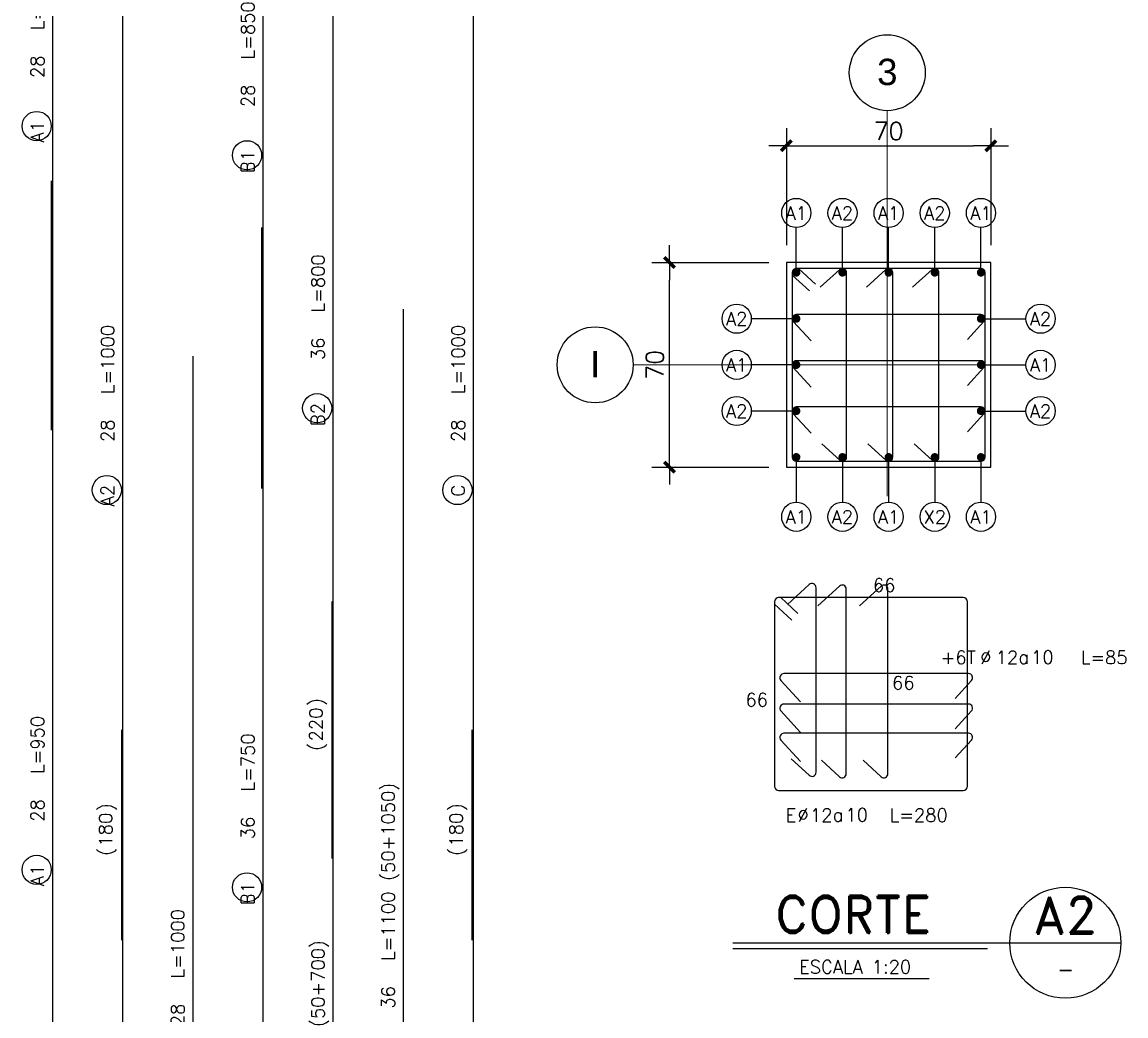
# Model space of a CAD drawing. Extents: x -9609 to 18865, y -11714 to 16567.
# Drawn here: x 3350 to 4294, y 2299 to 3149 of the extents above; entities that cross this region are included whole.
import ezdxf
from ezdxf.enums import TextEntityAlignment as Align

# ---------------------------------------------------------------- set-up
doc = ezdxf.new("R2010")
doc.units = 0
doc.header["$LTSCALE"] = 30
doc.header["$MEASUREMENT"] = 0
doc.layers.get('0').update_dxf_attribs({"linetype": 'CONTINUOUS'})
for name, color, linetype in [('EJEI$0$RL-CORTES', 5, 'CONTINUOUS'), ('EJEI$0$RLA-CORTES', 5, 'CONTINUOUS'), ('EJEI$0$RLA-FE', 7, 'CONTINUOUS')]:
    doc.layers.add(name, color=color, linetype=linetype)
doc.layers.add('EJEI$0$RLA-EJE', color=3, linetype='CONTINUOUS', lineweight=25)
doc.layers.add('EJEI$0$RLA-EJES', color=1, linetype='CONTINUOUS', lineweight=9)
doc.styles.add('EJEI$0$Arial_1', font='arial.ttf', dxfattribs={"height": 22.5})
doc.styles.add('EJEI$0$RomanS', font='romans.shx', dxfattribs={"height": 11.25})
doc.styles.add('EJEI$0$SIETE50', font='ROMAND.SHX', dxfattribs={"height": 31.5})
doc.dimstyles.new('EJEI$0$ING20', dxfattribs={"dimscale": 50, "dimtxt": 0.27, "dimasz": 0.3, "dimexe": 0.2, "dimexo": 1, "dimgap": 0.1, "dimtad": 1, "dimlfac": 0.4, "dimzin": 12, "dimdsep": 46, "dimtxsty": 'EJEI$0$RomanS', "dimblk1": 'EJEI$0$TICK1', "dimblk2": 'EJEI$0$TICK1', "dimsah": 1, "dimcen": 0.09, "dimse1": 1, "dimse2": 1, "dimclrd": 2, "dimclre": 4, "dimclrt": 3, "dimadec": 0, "dimazin": 0, "dimtfac": 1, "dimtix": 1, "dimtmove": 2, "dimatfit": 3, "dimldrblk": 'EJEI$0$TICK1', "dimfxl": 1, "dimtolj": 1, "dimtzin": 12, "dimarcsym": 0})

# ---------------------------------------------------------------- blocks, each defined once
blk = doc.blocks.new('*U71')
at = {"layer": 'EJEI$0$RLA-FE'}
for p, q in [((0, -50), (0, 0)), ((0, 0), (668.21, 0)), ((668.21, 0), (718.21, 0)), ((718.21, 0), (750, 0)), ((750, 0), (750, 0))]:
    blk.add_line(p, q, dxfattribs=at)
at = {"layer": 'EJEI$0$RLA-FE', "color": 2}
blk.add_circle((260.31, 13.77), 12.5, dxfattribs=at)
at = {"layer": 'EJEI$0$RLA-FE', "color": 3, "style": 'EJEI$0$RomanS'}
for tag, p, flags in [('IGUAL', (273.26, 7.66), 14), ('PHI', (290.59, 7.66), 14), ('DIAM', (301.45, 7.45), 12), ('MINUS', (323.47, 7.45), 13), ('MARK', (336.86, 7.45), 13), ('TEXTO_FE1', (342.39, 7.45), 8), ('TEXTO_FE2', (410.89, 7.46), 8), ('TIPO', (382.45, -75.66), 13), ('NVECES', (368.89, -94.6), 13), ('NUMFE', (371.77, -114.36), 13), ('NUM', (382.65, -133.26), 13)]:
    blk.add_attdef(tag, p, '', height=11.25, dxfattribs=dict(at, flags=flags))
at = {"layer": 'EJEI$0$RLA-FE', "color": 3, "style": 'EJEI$0$RomanS', "flags": 8}
blk.add_attdef('LIN_FE', text='', height=11.25, dxfattribs=at).set_placement((264.78, 7.56), align=Align.RIGHT)
blk = doc.blocks.new('*U72')
at = {"layer": 'EJEI$0$RLA-FE'}
for p, q in [((0, 0), (0, 0)), ((0, 0), (918.21, 0)), ((918.21, 0), (968.21, 0)), ((968.21, 0), (1000, 0)), ((1000, 0), (1000, 0))]:
    blk.add_line(p, q, dxfattribs=at)
at = {"layer": 'EJEI$0$RLA-FE', "color": 2}
blk.add_circle((385.31, 13.77), 12.5, dxfattribs=at)
at = {"layer": 'EJEI$0$RLA-FE', "color": 3, "style": 'EJEI$0$RomanS'}
for tag, p, flags in [('IGUAL', (398.26, 7.66), 14), ('PHI', (415.59, 7.66), 14), ('DIAM', (426.45, 7.45), 12), ('MINUS', (448.47, 7.45), 13), ('MARK', (461.86, 7.45), 13), ('TEXTO_FE1', (467.39, 7.45), 8), ('TEXTO_FE2', (535.89, 7.46), 8), ('TIPO', (507.45, -75.66), 13), ('NVECES', (493.89, -94.6), 13), ('NUMFE', (496.77, -114.36), 13), ('NUM', (507.65, -133.26), 13)]:
    blk.add_attdef(tag, p, '', height=11.25, dxfattribs=dict(at, flags=flags))
at = {"layer": 'EJEI$0$RLA-FE', "color": 3, "style": 'EJEI$0$RomanS', "flags": 8}
blk.add_attdef('LIN_FE', text='', height=11.25, dxfattribs=at).set_placement((389.78, 7.56), align=Align.RIGHT)
blk = doc.blocks.new('*U58')
at = {"layer": 'EJEI$0$RLA-FE', "color": 6}
blk.add_line((0, 1), (180, 1), dxfattribs=at)
at = {"layer": 'EJEI$0$RLA-FE', "color": 3, "style": 'EJEI$0$RomanS', "flags": 8}
for tag, p in [('(', (75.66, 9.14)), ('EMP', (94.68, 9.14)), (')', (113.99, 9.14))]:
    blk.add_attdef(tag, text='', height=11.25, dxfattribs=at).set_placement(p, align=Align.CENTER)
blk = doc.blocks.new('EJEI$0$TICK1')
at = {"color": 2}
for points in [[(0, 0), (-1, 0)], [(0, 0), (1, 0)]]:
    blk.add_lwpolyline(points, dxfattribs=at)
at = {"color": 2, "const_width": 0.2}
blk.add_lwpolyline([(-0.3, -0.3), (0.3, 0.3)], dxfattribs=at)
blk = doc.blocks.new('*D68')
at = {"layer": 'EJEI$0$RLA-CORTES', "color": 2, "lineweight": -2, "transparency": 16777216}
blk.add_line((-100, 15), (-100, 160), dxfattribs=at)
at = {"layer": 'EJEI$0$RLA-CORTES', "color": 2, "lineweight": -2, "transparency": 16777216, "xscale": 15, "yscale": 15, "zscale": 15}
for p, rotation in [((-100, 175), 90), ((-100, 0), 270)]:
    blk.add_blockref('EJEI$0$TICK1', p, dxfattribs=dict(at, rotation=rotation))
at = {"layer": 'EJEI$0$RLA-CORTES', "color": 3, "transparency": 16777216, "insert": (-112.57, 87.5), "char_height": 15, "attachment_point": 5, "rotation": 90, "style": 'EJEI$0$RomanS'}
blk.add_mtext('\\A1;70', dxfattribs=at)
blk = doc.blocks.new('*D69')
at = {"layer": 'EJEI$0$RLA-CORTES', "color": 2, "lineweight": -2, "transparency": 16777216}
blk.add_line((15, 275), (160, 275), dxfattribs=at)
at = {"layer": 'EJEI$0$RLA-CORTES', "color": 2, "lineweight": -2, "transparency": 16777216, "xscale": 15, "yscale": 15, "zscale": 15, "rotation": 180}
blk.add_blockref('EJEI$0$TICK1', (0, 275), dxfattribs=at)
at = {"layer": 'EJEI$0$RLA-CORTES', "color": 2, "lineweight": -2, "transparency": 16777216, "xscale": 15, "yscale": 15, "zscale": 15}
blk.add_blockref('EJEI$0$TICK1', (175, 275), dxfattribs=at)
at = {"layer": 'EJEI$0$RLA-CORTES', "color": 3, "transparency": 16777216, "insert": (87.5, 287.57), "char_height": 15, "attachment_point": 5, "style": 'EJEI$0$RomanS'}
blk.add_mtext('\\A1;70', dxfattribs=at)
blk = doc.blocks.new('EJEI$0$TITULO_CORTE')
at = {"layer": 'EJEI$0$RLA-CORTES', "color": 6}
for p, q in [((-45.82, -250), (286.21, -250)), ((-45.82, -255), (172.21, -255))]:
    blk.add_line(p, q, dxfattribs=at)
at = {"layer": 'EJEI$0$RLA-CORTES', "color": 3}
blk.add_line((6.57, -280.48), (122.1, -280.48), dxfattribs=at)
blk.add_circle((238.71, -250), 47.5, dxfattribs=at)
at = {"layer": 'EJEI$0$RLA-CORTES', "color": 6, "style": 'EJEI$0$SIETE50'}
blk.add_text('CORTE', height=31.5, dxfattribs=at).set_placement((-9.55, -241.42))
at = {"layer": 'EJEI$0$RLA-CORTES', "color": 6, "style": 'EJEI$0$SIETE50', "flags": 12}
blk.add_attdef('CORTE', text='', height=31.5, dxfattribs=at).set_placement((238.79, -226.4), align=Align.MIDDLE_CENTER)
at = {"layer": 'EJEI$0$RLA-CORTES', "color": 3, "style": 'EJEI$0$RomanS', "flags": 12}
blk.add_attdef('ESCALA', (10.88, -276.25), '', height=11.25, dxfattribs=at)
blk.add_attdef('PLANO', text='', height=13, dxfattribs=at).set_placement((238.87, -272.79), align=Align.MIDDLE)
blk = doc.blocks.new('*U29')
at = {"color": 2}
for p, q in [((5, 164.28), (19.75, 150.77)), ((10.31, 170), (25.06, 156.5))]:
    blk.add_line(p, q, dxfattribs=at)
at = {"layer": 'EJEI$0$RLA-CORTES', "color": 2}
for p, q in [((5, 166.5), (5, 8.5)), ((166.5, 170), (8.5, 170)), ((170, 8.5), (170, 166.5)), ((8.5, 5), (166.5, 5))]:
    blk.add_line(p, q, dxfattribs=at)
for centre, start, end in [((8.5, 166.5), 90, 180), ((166.5, 166.5), 0, 90), ((8.5, 8.5), 180, 270), ((166.5, 8.5), 270, 0)]:
    blk.add_arc(centre, 3.5, start, end, dxfattribs=at)
blk = doc.blocks.new('*U31')
at = {"layer": 'EJEI$0$RL-CORTES', "color": 1}
blk.add_lwpolyline([(0, 0), (0, 19.25), (0, 38.5)], dxfattribs=at)
at = {"layer": 'EJEI$0$RL-CORTES', "color": 2, "const_width": 3.5}
blk.add_lwpolyline([(-1.75, 0, 1), (1.75, 0, 1)], format="xyb", close=True, dxfattribs=at)
at = {"layer": 'EJEI$0$RL-CORTES', "color": 2}
blk.add_circle((0, 51), 12.5, dxfattribs=at)
at = {"layer": 'EJEI$0$RL-CORTES', "color": 9, "style": 'EJEI$0$RomanS', "flags": 12}
blk.add_attdef('LIN_FE', text='', height=11.25, rotation=180, dxfattribs=at).set_placement((0.02, 56.76), align=Align.CENTER)
blk = doc.blocks.new('EJEI$0$L')
at = {"layer": 'EJEI$0$RL-CORTES', "color": 1}
blk.add_lwpolyline([(0, 0), (0, 19.25), (0, 38.5)], dxfattribs=at)
at = {"layer": 'EJEI$0$RL-CORTES', "color": 2, "const_width": 3.5}
blk.add_lwpolyline([(-1.75, 0, 1), (1.75, 0, 1)], format="xyb", close=True, dxfattribs=at)
at = {"layer": 'EJEI$0$RL-CORTES', "color": 2}
blk.add_circle((0, 51), 12.5, dxfattribs=at)
at = {"layer": 'EJEI$0$RL-CORTES', "color": 9, "style": 'EJEI$0$RomanS', "flags": 12}
blk.add_attdef('LIN_FE', text='', height=11.25, dxfattribs=at).set_placement((-0.02, 45.24), align=Align.CENTER)
blk = doc.blocks.new('*U32')
at = {"layer": 'EJEI$0$RL-CORTES', "color": 1}
blk.add_lwpolyline([(0, 0), (0, 19.25), (0, 38.5)], dxfattribs=at)
at = {"layer": 'EJEI$0$RL-CORTES', "color": 2, "const_width": 3.5}
blk.add_lwpolyline([(-1.75, 0, 1), (1.75, 0, 1)], format="xyb", close=True, dxfattribs=at)
at = {"layer": 'EJEI$0$RL-CORTES', "color": 2}
blk.add_circle((0, 51), 12.5, dxfattribs=at)
at = {"layer": 'EJEI$0$RL-CORTES', "color": 9, "style": 'EJEI$0$RomanS', "flags": 12}
blk.add_attdef('LIN_FE', text='', height=11.25, rotation=90, dxfattribs=at).set_placement((5.76, 50.98), align=Align.CENTER)
blk = doc.blocks.new('*U33')
at = {"layer": 'EJEI$0$RL-CORTES', "color": 1}
blk.add_lwpolyline([(0, 0), (0, 19.25), (0, 38.5)], dxfattribs=at)
at = {"layer": 'EJEI$0$RL-CORTES', "color": 2, "const_width": 3.5}
blk.add_lwpolyline([(-1.75, 0, 1), (1.75, 0, 1)], format="xyb", close=True, dxfattribs=at)
at = {"layer": 'EJEI$0$RL-CORTES', "color": 2}
blk.add_circle((0, 51), 12.5, dxfattribs=at)
at = {"layer": 'EJEI$0$RL-CORTES', "color": 9, "style": 'EJEI$0$RomanS', "flags": 12}
blk.add_attdef('LIN_FE', text='', height=11.25, rotation=270, dxfattribs=at).set_placement((-5.76, 51.02), align=Align.CENTER)
blk = doc.blocks.new('*U75')
at = {"layer": 'EJEI$0$RLA-FE'}
for p, q in [((0, 0), (0, 0)), ((0, 0), (818.21, 0)), ((818.21, 0), (868.21, 0)), ((868.21, 0), (900, 0)), ((900, 0), (900, 0))]:
    blk.add_line(p, q, dxfattribs=at)
at = {"layer": 'EJEI$0$RLA-FE', "color": 2}
blk.add_circle((335.31, 13.77), 12.5, dxfattribs=at)
at = {"layer": 'EJEI$0$RLA-FE', "color": 3, "style": 'EJEI$0$RomanS'}
for tag, p, flags in [('IGUAL', (348.26, 7.66), 14), ('PHI', (365.59, 7.66), 14), ('DIAM', (376.45, 7.45), 12), ('MINUS', (398.47, 7.45), 13), ('MARK', (411.86, 7.45), 13), ('TEXTO_FE1', (417.39, 7.45), 8), ('TEXTO_FE2', (485.89, 7.46), 8), ('TIPO', (457.45, -75.66), 13), ('NVECES', (443.89, -94.6), 13), ('NUMFE', (446.77, -114.36), 13), ('NUM', (457.65, -133.26), 13)]:
    blk.add_attdef(tag, p, '', height=11.25, dxfattribs=dict(at, flags=flags))
at = {"layer": 'EJEI$0$RLA-FE', "color": 3, "style": 'EJEI$0$RomanS', "flags": 8}
blk.add_attdef('LIN_FE', text='', height=11.25, dxfattribs=at).set_placement((339.78, 7.56), align=Align.RIGHT)
blk = doc.blocks.new('*U77')
at = {"layer": 'EJEI$0$RLA-FE'}
for p, q in [((0, -50), (0, 0)), ((0, 0), (718.21, 0)), ((718.21, 0), (768.21, 0)), ((768.21, 0), (800, 0)), ((800, 0), (800, 0))]:
    blk.add_line(p, q, dxfattribs=at)
at = {"layer": 'EJEI$0$RLA-FE', "color": 2}
blk.add_circle((285.31, 13.77), 12.5, dxfattribs=at)
at = {"layer": 'EJEI$0$RLA-FE', "color": 3, "style": 'EJEI$0$RomanS'}
for tag, p, flags in [('IGUAL', (298.26, 7.66), 14), ('PHI', (315.59, 7.66), 14), ('DIAM', (326.45, 7.45), 12), ('MINUS', (348.47, 7.45), 13), ('MARK', (361.86, 7.45), 13), ('TEXTO_FE1', (367.39, 7.45), 8), ('TEXTO_FE2', (435.89, 7.46), 8), ('TIPO', (407.45, -75.66), 13), ('NVECES', (393.89, -94.6), 13), ('NUMFE', (396.77, -114.36), 13), ('NUM', (407.65, -133.26), 13)]:
    blk.add_attdef(tag, p, '', height=11.25, dxfattribs=dict(at, flags=flags))
at = {"layer": 'EJEI$0$RLA-FE', "color": 3, "style": 'EJEI$0$RomanS', "flags": 8}
blk.add_attdef('LIN_FE', text='', height=11.25, dxfattribs=at).set_placement((289.78, 7.56), align=Align.RIGHT)
blk = doc.blocks.new('*U78')
at = {"layer": 'EJEI$0$RLA-FE'}
for p, q in [((0, 0), (0, 0)), ((0, 0), (918.21, 0)), ((918.21, 0), (968.21, 0)), ((968.21, 0), (1000, 0)), ((1000, 0), (1000, 0))]:
    blk.add_line(p, q, dxfattribs=at)
at = {"layer": 'EJEI$0$RLA-FE', "color": 2}
blk.add_circle((385.31, 13.77), 12.5, dxfattribs=at)
at = {"layer": 'EJEI$0$RLA-FE', "color": 3, "style": 'EJEI$0$RomanS'}
for tag, p, flags in [('IGUAL', (398.26, 7.66), 14), ('PHI', (415.59, 7.66), 14), ('DIAM', (426.45, 7.45), 12), ('MINUS', (448.47, 7.45), 13), ('MARK', (461.86, 7.45), 13), ('TEXTO_FE1', (467.39, 7.45), 8), ('TEXTO_FE2', (535.89, 7.46), 8), ('TIPO', (507.45, -75.66), 13), ('NVECES', (493.89, -94.6), 13), ('NUMFE', (496.77, -114.36), 13), ('NUM', (507.65, -133.26), 13)]:
    blk.add_attdef(tag, p, '', height=11.25, dxfattribs=dict(at, flags=flags))
at = {"layer": 'EJEI$0$RLA-FE', "color": 3, "style": 'EJEI$0$RomanS', "flags": 8}
blk.add_attdef('LIN_FE', text='', height=11.25, dxfattribs=at).set_placement((389.78, 7.56), align=Align.RIGHT)
blk = doc.blocks.new('*U64')
at = {"layer": 'EJEI$0$RLA-FE', "color": 6}
blk.add_line((0, 1), (220, 1), dxfattribs=at)
at = {"layer": 'EJEI$0$RLA-FE', "color": 3, "style": 'EJEI$0$RomanS', "flags": 8}
for tag, p in [('(', (95.66, 9.14)), ('EMP', (114.68, 9.14)), (')', (133.99, 9.14))]:
    blk.add_attdef(tag, text='', height=11.25, dxfattribs=at).set_placement(p, align=Align.CENTER)
blk = doc.blocks.new('*U79')
at = {"layer": 'EJEI$0$RLA-FE'}
for p, q in [((0, -50), (0, 0)), ((0, 0), (968.21, 0)), ((968.21, 0), (1018.21, 0)), ((1018.21, 0), (1050, 0)), ((1050, 0), (1050, 0))]:
    blk.add_line(p, q, dxfattribs=at)
at = {"layer": 'EJEI$0$RLA-FE', "color": 2}
blk.add_circle((410.31, 13.77), 12.5, dxfattribs=at)
at = {"layer": 'EJEI$0$RLA-FE', "color": 3, "style": 'EJEI$0$RomanS'}
for tag, p, flags in [('IGUAL', (423.26, 7.66), 14), ('PHI', (440.59, 7.66), 14), ('DIAM', (451.45, 7.45), 12), ('MINUS', (473.47, 7.45), 13), ('MARK', (486.86, 7.45), 13), ('TEXTO_FE1', (492.39, 7.45), 8), ('TEXTO_FE2', (560.89, 7.46), 8), ('TIPO', (532.45, -75.66), 13), ('NVECES', (518.89, -94.6), 13), ('NUMFE', (521.77, -114.36), 13), ('NUM', (532.65, -133.26), 13)]:
    blk.add_attdef(tag, p, '', height=11.25, dxfattribs=dict(at, flags=flags))
at = {"layer": 'EJEI$0$RLA-FE', "color": 3, "style": 'EJEI$0$RomanS', "flags": 8}
blk.add_attdef('LIN_FE', text='', height=11.25, dxfattribs=at).set_placement((414.78, 7.56), align=Align.RIGHT)
blk = doc.blocks.new('*U81')
at = {"layer": 'EJEI$0$RLA-FE'}
for p, q in [((0, 0), (0, 0)), ((0, 0), (868.21, 0)), ((868.21, 0), (918.21, 0)), ((918.21, 0), (950, 0)), ((950, 0), (950, 0))]:
    blk.add_line(p, q, dxfattribs=at)
at = {"layer": 'EJEI$0$RLA-FE', "color": 2}
blk.add_circle((360.31, 13.77), 12.5, dxfattribs=at)
at = {"layer": 'EJEI$0$RLA-FE', "color": 3, "style": 'EJEI$0$RomanS'}
for tag, p, flags in [('IGUAL', (373.26, 7.66), 14), ('PHI', (390.59, 7.66), 14), ('DIAM', (401.45, 7.45), 12), ('MINUS', (423.47, 7.45), 13), ('MARK', (436.86, 7.45), 13), ('TEXTO_FE1', (442.39, 7.45), 8), ('TEXTO_FE2', (510.89, 7.46), 8), ('TIPO', (482.45, -75.66), 13), ('NVECES', (468.89, -94.6), 13), ('NUMFE', (471.77, -114.36), 13), ('NUM', (482.65, -133.26), 13)]:
    blk.add_attdef(tag, p, '', height=11.25, dxfattribs=dict(at, flags=flags))
at = {"layer": 'EJEI$0$RLA-FE', "color": 3, "style": 'EJEI$0$RomanS', "flags": 8}
blk.add_attdef('LIN_FE', text='', height=11.25, dxfattribs=at).set_placement((364.78, 7.56), align=Align.RIGHT)
blk = doc.blocks.new('*U82')
at = {"layer": 'EJEI$0$RLA-FE'}
for p, q in [((0, 0), (0, 0)), ((0, 0), (668.21, 0)), ((668.21, 0), (718.21, 0)), ((718.21, 0), (750, 0)), ((750, 0), (750, -50))]:
    blk.add_line(p, q, dxfattribs=at)
at = {"layer": 'EJEI$0$RLA-FE', "color": 2}
blk.add_circle((260.31, 13.77), 12.5, dxfattribs=at)
at = {"layer": 'EJEI$0$RLA-FE', "color": 3, "style": 'EJEI$0$RomanS'}
for tag, p, flags in [('IGUAL', (273.26, 7.66), 14), ('PHI', (290.59, 7.66), 14), ('DIAM', (301.45, 7.45), 12), ('MINUS', (323.47, 7.45), 13), ('MARK', (336.86, 7.45), 13), ('TEXTO_FE1', (342.39, 7.45), 8), ('TEXTO_FE2', (410.89, 7.46), 8), ('TIPO', (382.45, -75.66), 13), ('NVECES', (368.89, -94.6), 13), ('NUMFE', (371.77, -114.36), 13), ('NUM', (382.65, -133.26), 13)]:
    blk.add_attdef(tag, p, '', height=11.25, dxfattribs=dict(at, flags=flags))
at = {"layer": 'EJEI$0$RLA-FE', "color": 3, "style": 'EJEI$0$RomanS', "flags": 8}
blk.add_attdef('LIN_FE', text='', height=11.25, dxfattribs=at).set_placement((264.78, 7.56), align=Align.RIGHT)
blk = doc.blocks.new('*U59')
at = {"layer": 'EJEI$0$RLA-FE', "color": 6}
blk.add_line((0, 1), (213.5, 1), dxfattribs=at)
at = {"layer": 'EJEI$0$RLA-FE', "color": 3, "style": 'EJEI$0$RomanS', "flags": 8}
for tag, p in [('(', (92.41, 9.14)), ('EMP', (111.43, 9.14)), (')', (130.74, 9.14))]:
    blk.add_attdef(tag, text='', height=11.25, dxfattribs=at).set_placement(p, align=Align.CENTER)
blk = doc.blocks.new('*U83')
at = {"layer": 'EJEI$0$RLA-FE'}
for p, q in [((0, 0), (0, 0)), ((0, 0), (718.21, 0)), ((718.21, 0), (768.21, 0)), ((768.21, 0), (800, 0)), ((800, 0), (800, -50))]:
    blk.add_line(p, q, dxfattribs=at)
at = {"layer": 'EJEI$0$RLA-FE', "color": 2}
blk.add_circle((285.31, 13.77), 12.5, dxfattribs=at)
at = {"layer": 'EJEI$0$RLA-FE', "color": 3, "style": 'EJEI$0$RomanS'}
for tag, p, flags in [('IGUAL', (298.26, 7.66), 14), ('PHI', (315.59, 7.66), 14), ('DIAM', (326.45, 7.45), 12), ('MINUS', (348.47, 7.45), 13), ('MARK', (361.86, 7.45), 13), ('TEXTO_FE1', (367.39, 7.45), 8), ('TEXTO_FE2', (435.89, 7.46), 8), ('TIPO', (407.45, -75.66), 13), ('NVECES', (393.89, -94.6), 13), ('NUMFE', (396.77, -114.36), 13), ('NUM', (407.65, -133.26), 13)]:
    blk.add_attdef(tag, p, '', height=11.25, dxfattribs=dict(at, flags=flags))
at = {"layer": 'EJEI$0$RLA-FE', "color": 3, "style": 'EJEI$0$RomanS', "flags": 8}
blk.add_attdef('LIN_FE', text='', height=11.25, dxfattribs=at).set_placement((289.78, 7.56), align=Align.RIGHT)
blk = doc.blocks.new('*U84')
at = {"layer": 'EJEI$0$RLA-FE', "color": 6}
blk.add_line((0, 1), (223.5, 1), dxfattribs=at)
at = {"layer": 'EJEI$0$RLA-FE', "color": 3, "style": 'EJEI$0$RomanS', "flags": 8}
for tag, p in [('(', (97.41, 9.14)), ('EMP', (116.43, 9.14)), (')', (135.74, 9.14))]:
    blk.add_attdef(tag, text='', height=11.25, dxfattribs=at).set_placement(p, align=Align.CENTER)
blk = doc.blocks.new('*U37')
at = {"layer": 'EJEI$0$RLA-CORTES', "color": 2}
for p, q in [((0, 3.5), (-158, 3.5)), ((-160.58, -2.36), (-145.39, -18.96)), ((-11.45, -17.69), (2.58, -2.36))]:
    blk.add_line(p, q, dxfattribs=at)
for centre, start, end in [((-158, 0), 90, 222.47026), ((0, 0), 317.52974, 90)]:
    blk.add_arc(centre, 3.5, start, end, dxfattribs=at)
blk = doc.blocks.new('*U36')
at = {"layer": 'EJEI$0$RLA-CORTES', "color": 2}
for p, q in [((-2.36, 160.58), (-18.96, 145.39)), ((3.5, 0), (3.5, 158)), ((-17.69, 11.45), (-2.36, -2.58))]:
    blk.add_line(p, q, dxfattribs=at)
for centre, start, end in [((0, 158), 0, 132.47026), ((0, 0), 227.52974, 0)]:
    blk.add_arc(centre, 3.5, start, end, dxfattribs=at)
blk = doc.blocks.new('*U38')
at = {"layer": 'EJEI$0$RLA-CORTES', "color": 0}
for p, q in [((-2.36, 25.19), (-20.8, 8.31)), ((3.5, -135.4), (3.5, 22.6)), ((-17.69, -123.94), (-2.36, -137.98))]:
    blk.add_line(p, q, dxfattribs=at)
for centre, start, end in [((0, 22.6), 0, 132.47026), ((0, -135.4), 227.52974, 0)]:
    blk.add_arc(centre, 3.5, start, end, dxfattribs=at)
at = {"layer": 'EJEI$0$RLA-CORTES', "color": 3, "style": 'EJEI$0$RomanS', "flags": 12}
blk.add_attdef('ALT', text='', height=11.25, dxfattribs=at).set_placement((226.21, -214.96), align=Align.CENTER)
at = {"layer": 'EJEI$0$RLA-FE', "color": 3, "style": 'EJEI$0$RomanS', "flags": 8}
blk.add_attdef('TRABA', text='', height=11.25, dxfattribs=at).set_placement((78.52, -41.52), align=Align.RIGHT)
at = {"layer": 'EJEI$0$RLA-FE', "color": 3, "style": 'EJEI$0$RomanS'}
for tag, p, flags in [('PHI', (82.42, -41.31), 12), ('A', (115.13, -41.31), 12), ('ESP', (125.98, -41.31), 12), ('TEXTO_FE1', (168.55, -41.52), 8), ('PARCIAL1', (7.02, -63.37), 8), ('TIPO', (209.9, -160.28), 13), ('CORTE', (196.02, -179.22), 13), ('NUM', (205.25, -198.02), 13)]:
    blk.add_attdef(tag, p, '', height=11.25, dxfattribs=dict(at, flags=flags))
at = {"layer": 'EJEI$0$RLA-FE', "color": 3, "style": 'EJEI$0$RomanS', "flags": 12}
blk.add_attdef('DIAM', text='', height=11.25, dxfattribs=at).set_placement((105.34, -41.52), align=Align.CENTER)
blk = doc.blocks.new('*U39')
at = {"layer": 'EJEI$0$RLA-CORTES', "color": 0}
for p, q in [((79, -52.9), (-79, -52.9)), ((-81.58, -58.76), (-64.7, -77.2)), ((67.55, -74.09), (81.58, -58.76))]:
    blk.add_line(p, q, dxfattribs=at)
for centre, start, end in [((-79, -56.4), 90, 222.47026), ((79, -56.4), 317.52974, 90)]:
    blk.add_arc(centre, 3.5, start, end, dxfattribs=at)
at = {"layer": 'EJEI$0$RLA-CORTES', "color": 3, "style": 'EJEI$0$RomanS', "flags": 12}
blk.add_attdef('ALT', text='', height=11.25, dxfattribs=at).set_placement((226.21, -214.96), align=Align.CENTER)
at = {"layer": 'EJEI$0$RLA-FE', "color": 3, "style": 'EJEI$0$RomanS', "flags": 13}
for tag, p in [('TIPO', (209.9, -160.28)), ('CORTE', (196.02, -179.22)), ('NUM', (205.25, -198.02))]:
    blk.add_attdef(tag, p, '', height=11.25, dxfattribs=at)
blk = doc.blocks.new('*U60')
at = {"layer": 'EJEI$0$RLA-CORTES', "color": 0}
for p, q in [((-2.36, 25.19), (-20.8, 8.31)), ((3.5, -135.4), (3.5, 22.6)), ((-17.69, -123.94), (-2.36, -137.98))]:
    blk.add_line(p, q, dxfattribs=at)
for centre, start, end in [((0, 22.6), 0, 132.47026), ((0, -135.4), 227.52974, 0)]:
    blk.add_arc(centre, 3.5, start, end, dxfattribs=at)
at = {"layer": 'EJEI$0$RLA-CORTES', "color": 3, "style": 'EJEI$0$RomanS', "flags": 12}
blk.add_attdef('ALT', text='', height=11.25, dxfattribs=at).set_placement((226.21, -214.96), align=Align.CENTER)
at = {"layer": 'EJEI$0$RLA-FE', "color": 3, "style": 'EJEI$0$RomanS', "flags": 13}
for tag, p in [('TIPO', (209.9, -160.28)), ('CORTE', (196.02, -179.22)), ('NUM', (205.25, -198.02))]:
    blk.add_attdef(tag, p, '', height=11.25, dxfattribs=at)
blk = doc.blocks.new('*U27')
for p, q in [((5, 29.28), (19.75, 15.77)), ((10.31, 35), (25.06, 21.5))]:
    blk.add_line(p, q)
at = {"layer": 'EJEI$0$RLA-CORTES', "color": 0}
for p, q in [((5, 31.5), (5, -126.5)), ((166.5, 35), (8.5, 35)), ((170, -126.5), (170, 31.5)), ((8.5, -130), (166.5, -130))]:
    blk.add_line(p, q, dxfattribs=at)
for centre, start, end in [((8.5, 31.5), 90, 180), ((166.5, 31.5), 0, 90), ((8.5, -126.5), 180, 270), ((166.5, -126.5), 270, 0)]:
    blk.add_arc(centre, 3.5, start, end, dxfattribs=at)
at = {"layer": 'EJEI$0$RLA-FE', "color": 3, "style": 'EJEI$0$RomanS'}
for tag, flags, p in [('PARCIAL1', 8, (98.83, 39.99)), ('DIAM', 12, (45.02, -156.76))]:
    blk.add_attdef(tag, text='', height=11.25, dxfattribs=dict(at, flags=flags)).set_placement(p, align=Align.CENTER)
at = {"layer": 'EJEI$0$RLA-FE', "color": 3, "style": 'EJEI$0$RomanS', "flags": 8}
for tag, p in [('PARCIAL2', (-0.61, -58.14)), ('ESTRIBO', (23.52, -156.76))]:
    blk.add_attdef(tag, text='', height=11.25, dxfattribs=at).set_placement(p, align=Align.RIGHT)
at = {"layer": 'EJEI$0$RLA-FE', "color": 3, "style": 'EJEI$0$RomanS'}
for tag, p, flags in [('PHI', (24.72, -156.54), 12), ('A', (54.81, -156.54), 12), ('ESP', (65.66, -156.54), 12), ('TEXTO_FE1', (103.59, -156.76), 8), ('TIPO', (99.44, -210.23), 13), ('CORTE', (85.57, -229.16), 13), ('NUM', (93.46, -248.93), 13)]:
    blk.add_attdef(tag, p, '', height=11.25, dxfattribs=dict(at, flags=flags))
blk = doc.blocks.new('EJEI$0$Grid - RLE-EJE-192293-EJE I')
at = {"layer": 'EJEI$0$RLA-EJE'}
blk.add_circle((410.2, 1495.5), 32.5, dxfattribs=at)
blk = doc.blocks.new('*U24')
at = {"layer": 'EJEI$0$RLA-CORTES', "color": 1}
for p, q in [((0, 290), (0, 190)), ((175, 290), (175, 190)), ((-115, 175), (-15, 175)), ((-115, 0), (-15, 0))]:
    blk.add_line(p, q, dxfattribs=at)
at = {"layer": 'EJEI$0$RLA-CORTES'}
for p, q in [((175, 175), (0, 175)), ((0, 175), (0, 0)), ((175, 0), (175, 175)), ((0, 0), (175, 0))]:
    blk.add_line(p, q, dxfattribs=at)
dim = blk.add_linear_dim(base=(175, 275), p1=(0, 275), p2=(175, 275), dimstyle='EJEI$0$ING20', dxfattribs=at)
dim.commit()
dim.dimension.update_dxf_attribs({"geometry": '*D69', "text_midpoint": (87.5, 287.569)})
dim = blk.add_linear_dim(base=(-100, 175), p1=(-100, 0), p2=(-100, 175), angle=90, dimstyle='EJEI$0$ING20', dxfattribs=at)
dim.commit()
dim.dimension.update_dxf_attribs({"geometry": '*D68', "text_midpoint": (-112.569, 87.5)})
blk = doc.blocks.new('EJEI')
at = {"layer": 'EJEI$0$RLA-EJES'}
for p, q in [((1408.23, 703.96), (1408.23, 374.18)), ((1190.73, 486.46), (1523.03, 486.46))]:
    blk.add_line(p, q, dxfattribs=at)
at = {"layer": 'EJEI$0$RLA-CORTES'}
for name in ['*U29', '*U24']:
    blk.add_blockref(name, (1321.86, 398.96), dxfattribs=at)
ref = blk.add_blockref('EJEI$0$TITULO_CORTE', (1321.86, 241.86), dxfattribs=at)
ref.add_attrib('ESCALA', 'ESCALA 1:20', (1332.74, -34.4), dxfattribs={"color": 3, "height": 11.25, "style": 'EJEI$0$RomanS'})
ref.add_attrib('CORTE', 'A2', dxfattribs={"color": 6, "height": 31.5, "style": 'EJEI$0$SIETE50'}).set_placement((1560.65, 15.46), align=Align.MIDDLE_CENTER)
ref.add_attrib('PLANO', '-', dxfattribs={"color": 3, "height": 13, "style": 'EJEI$0$RomanS'}).set_placement((1560.73, -30.94), align=Align.MIDDLE)
at = {"layer": 'EJEI$0$RLA-EJE'}
for p in [(998.03, -759.04), (748.03, -1009.04)]:
    blk.add_blockref('EJEI$0$Grid - RLE-EJE-192293-EJE I', p, dxfattribs=at)
at = {"layer": 'EJEI$0$RLA-FE'}
ref = blk.add_blockref('EJEI$0$L', (1330.36, 565.46), dxfattribs=at)
ref.add_attrib('LIN_FE', 'A1', dxfattribs={"layer": 'EJEI$0$RL-CORTES', "color": 9, "height": 11.25, "style": 'EJEI$0$RomanS'}).set_placement((1330.34, 610.7), align=Align.CENTER)
ref = blk.add_blockref('EJEI$0$L', (1369.86, 565.46), dxfattribs=at)
ref.add_attrib('LIN_FE', 'A2', dxfattribs={"layer": 'EJEI$0$RL-CORTES', "color": 9, "height": 11.25, "style": 'EJEI$0$RomanS'}).set_placement((1369.84, 610.7), align=Align.CENTER)
ref = blk.add_blockref('EJEI$0$L', (1409.36, 565.46), dxfattribs=at)
ref.add_attrib('LIN_FE', 'A1', dxfattribs={"layer": 'EJEI$0$RL-CORTES', "color": 9, "height": 11.25, "style": 'EJEI$0$RomanS'}).set_placement((1409.34, 610.7), align=Align.CENTER)
ref = blk.add_blockref('EJEI$0$L', (1448.86, 565.46), dxfattribs=at)
ref.add_attrib('LIN_FE', 'A2', dxfattribs={"layer": 'EJEI$0$RL-CORTES', "color": 9, "height": 11.25, "style": 'EJEI$0$RomanS'}).set_placement((1448.84, 610.7), align=Align.CENTER)
ref = blk.add_blockref('EJEI$0$L', (1488.36, 565.46), dxfattribs=at)
ref.add_attrib('LIN_FE', 'A1', dxfattribs={"layer": 'EJEI$0$RL-CORTES', "color": 9, "height": 11.25, "style": 'EJEI$0$RomanS'}).set_placement((1488.34, 610.7), align=Align.CENTER)
for name, p in [('*U37', (1488.36, 525.96)), ('*U37', (1488.36, 486.46)), ('*U37', (1488.36, 446.96)), ('*U36', (1369.86, 407.46)), ('*U36', (1409.36, 407.46)), ('*U36', (1448.86, 407.46)), ('*U39', (1398.77, 275.13)), ('*U60', (1343.72, 273.16)), ('*U60', (1369.62, 271.97)), ('*U39', (1398.77, 248.99)), ('*U39', (1398.77, 224.09))]:
    blk.add_blockref(name, p, dxfattribs=at)
ref = blk.add_blockref('*U38', (1405.28, 271.97), dxfattribs=at)
ref.add_attrib('DIAM', '12', dxfattribs={"color": 3, "height": 11.25, "style": 'EJEI$0$RomanS'}).set_placement((1510.62, 230.45), align=Align.CENTER)
ref.add_attrib('TRABA', '+6T', dxfattribs={"color": 3, "height": 11.25, "style": 'EJEI$0$RomanS'}).set_placement((1483.8, 230.45), align=Align.RIGHT)
ref.add_attrib('TEXTO_FE1', 'L=85', (1573.83, 230.45), dxfattribs={"color": 3, "height": 11.25, "style": 'EJEI$0$RomanS'})
ref.add_attrib('PHI', '%%C', (1487.7, 230.67), dxfattribs={"color": 3, "height": 11.25, "style": 'EJEI$0$RomanS'})
ref.add_attrib('A', 'a', (1520.41, 230.67), dxfattribs={"color": 3, "height": 11.25, "style": 'EJEI$0$RomanS'})
ref.add_attrib('ESP', '10', (1531.27, 230.67), dxfattribs={"color": 3, "height": 11.25, "style": 'EJEI$0$RomanS'})
ref.add_attrib('PARCIAL1', '66', (1412.3, 208.61), dxfattribs={"color": 3, "height": 11.25, "style": 'EJEI$0$RomanS'})
ref = blk.add_blockref('*U27', (1306.72, 252.24), dxfattribs=at)
ref.add_attrib('DIAM', '12', dxfattribs={"color": 3, "height": 11.25, "style": 'EJEI$0$RomanS'}).set_placement((1351.73, 95.49), align=Align.CENTER)
ref.add_attrib('ESTRIBO', 'E', dxfattribs={"color": 3, "height": 11.25, "style": 'EJEI$0$RomanS'}).set_placement((1330.24, 95.49), align=Align.RIGHT)
ref.add_attrib('TEXTO_FE1', 'L=280', (1410.31, 95.49), dxfattribs={"color": 3, "height": 11.25, "style": 'EJEI$0$RomanS'})
ref.add_attrib('PHI', '%%C', (1331.43, 95.7), dxfattribs={"color": 3, "height": 11.25, "style": 'EJEI$0$RomanS'})
ref.add_attrib('A', 'a', (1361.53, 95.7), dxfattribs={"color": 3, "height": 11.25, "style": 'EJEI$0$RomanS'})
ref.add_attrib('ESP', '10', (1372.38, 95.7), dxfattribs={"color": 3, "height": 11.25, "style": 'EJEI$0$RomanS'})
ref.add_attrib('PARCIAL1', '66', dxfattribs={"color": 3, "height": 11.25, "style": 'EJEI$0$RomanS'}).set_placement((1405.55, 292.23), align=Align.CENTER)
ref.add_attrib('PARCIAL2', '66', dxfattribs={"color": 3, "height": 11.25, "style": 'EJEI$0$RomanS'}).set_placement((1306.11, 194.11), align=Align.RIGHT)
ref = blk.add_blockref('*U33', (1330.36, 525.96), dxfattribs=dict(at, rotation=90))
ref.add_attrib('LIN_FE', 'A2', dxfattribs={"layer": 'EJEI$0$RL-CORTES', "color": 9, "height": 11.25, "style": 'EJEI$0$RomanS'}).set_placement((1279.34, 520.2), align=Align.CENTER)
ref = blk.add_blockref('*U33', (1330.36, 486.46), dxfattribs=dict(at, rotation=90))
ref.add_attrib('LIN_FE', 'A1', dxfattribs={"layer": 'EJEI$0$RL-CORTES', "color": 9, "height": 11.25, "style": 'EJEI$0$RomanS'}).set_placement((1279.34, 480.7), align=Align.CENTER)
ref = blk.add_blockref('*U33', (1330.36, 446.96), dxfattribs=dict(at, rotation=90))
ref.add_attrib('LIN_FE', 'A2', dxfattribs={"layer": 'EJEI$0$RL-CORTES', "color": 9, "height": 11.25, "style": 'EJEI$0$RomanS'}).set_placement((1279.34, 441.2), align=Align.CENTER)
ref = blk.add_blockref('*U82', (694.14, 430.5), dxfattribs=dict(at, rotation=90))
ref.add_attrib('DIAM', '28', (686.69, 731.95), dxfattribs={"color": 3, "height": 11.25, "rotation": 90, "style": 'EJEI$0$RomanS'})
ref.add_attrib('LIN_FE', 'A1', dxfattribs={"color": 3, "height": 11.25, "rotation": 90, "style": 'EJEI$0$RomanS'}).set_placement((686.58, 695.28), align=Align.RIGHT)
ref.add_attrib('TEXTO_FE1', 'L=800', (686.69, 772.89), dxfattribs={"color": 3, "height": 11.25, "rotation": 90, "style": 'EJEI$0$RomanS'})
ref.add_attrib('TEXTO_FE2', '(750+50)', (686.68, 841.39), dxfattribs={"color": 3, "height": 11.25, "rotation": 90, "style": 'EJEI$0$RomanS'})
ref = blk.add_blockref('*U83', (874.14, 380.5), dxfattribs=dict(at, rotation=90))
ref.add_attrib('DIAM', '28', (866.69, 706.95), dxfattribs={"color": 3, "height": 11.25, "rotation": 90, "style": 'EJEI$0$RomanS'})
ref.add_attrib('LIN_FE', 'B1', dxfattribs={"color": 3, "height": 11.25, "rotation": 90, "style": 'EJEI$0$RomanS'}).set_placement((866.58, 670.28), align=Align.RIGHT)
ref.add_attrib('TEXTO_FE1', 'L=850', (866.69, 747.89), dxfattribs={"color": 3, "height": 11.25, "rotation": 90, "style": 'EJEI$0$RomanS'})
ref.add_attrib('TEXTO_FE2', '(800+50)', (866.68, 816.39), dxfattribs={"color": 3, "height": 11.25, "rotation": 90, "style": 'EJEI$0$RomanS'})
ref = blk.add_blockref('*U78', (934.14, 64), dxfattribs=dict(at, rotation=90))
ref.add_attrib('DIAM', '36', (926.69, 490.45), dxfattribs={"color": 3, "height": 11.25, "rotation": 90, "style": 'EJEI$0$RomanS'})
ref.add_attrib('LIN_FE', 'B2', dxfattribs={"color": 3, "height": 11.25, "rotation": 90, "style": 'EJEI$0$RomanS'}).set_placement((926.58, 453.78), align=Align.RIGHT)
ref.add_attrib('TEXTO_FE1', 'L=800', (926.69, 531.39), dxfattribs={"color": 3, "height": 11.25, "rotation": 90, "style": 'EJEI$0$RomanS'})
ref = blk.add_blockref('*U72', (754.14, -6), dxfattribs=dict(at, rotation=90))
ref.add_attrib('DIAM', '28', (746.69, 420.45), dxfattribs={"color": 3, "height": 11.25, "rotation": 90, "style": 'EJEI$0$RomanS'})
ref.add_attrib('LIN_FE', 'A2', dxfattribs={"color": 3, "height": 11.25, "rotation": 90, "style": 'EJEI$0$RomanS'}).set_placement((746.58, 383.78), align=Align.RIGHT)
ref.add_attrib('TEXTO_FE1', 'L=1000', (746.69, 461.39), dxfattribs={"color": 3, "height": 11.25, "rotation": 90, "style": 'EJEI$0$RomanS'})
ref = blk.add_blockref('*U72', (1054.14, -6), dxfattribs=dict(at, rotation=90))
ref.add_attrib('DIAM', '28', (1046.69, 420.45), dxfattribs={"color": 3, "height": 11.25, "rotation": 90, "style": 'EJEI$0$RomanS'})
ref.add_attrib('LIN_FE', 'C', dxfattribs={"color": 3, "height": 11.25, "rotation": 90, "style": 'EJEI$0$RomanS'}).set_placement((1046.58, 383.78), align=Align.RIGHT)
ref.add_attrib('TEXTO_FE1', 'L=1000', (1046.69, 461.39), dxfattribs={"color": 3, "height": 11.25, "rotation": 90, "style": 'EJEI$0$RomanS'})
ref = blk.add_blockref('*U81', (694.14, -306), dxfattribs=dict(at, rotation=90))
ref.add_attrib('DIAM', '28', (686.69, 95.45), dxfattribs={"color": 3, "height": 11.25, "rotation": 90, "style": 'EJEI$0$RomanS'})
ref.add_attrib('LIN_FE', 'A1', dxfattribs={"color": 3, "height": 11.25, "rotation": 90, "style": 'EJEI$0$RomanS'}).set_placement((686.58, 58.78), align=Align.RIGHT)
ref.add_attrib('TEXTO_FE1', 'L=950', (686.69, 136.39), dxfattribs={"color": 3, "height": 11.25, "rotation": 90, "style": 'EJEI$0$RomanS'})
at = {"layer": 'EJEI$0$RLA-FE', "rotation": 90}
for name, p in [('*U59', (694.14, 430.5)), ('*U84', (874.14, 380.5))]:
    blk.add_blockref(name, p, dxfattribs=at)
at = {"layer": 'EJEI$0$RLA-FE'}
ref = blk.add_blockref('*U75', (874.14, -296), dxfattribs=dict(at, rotation=90))
ref.add_attrib('DIAM', '36', (866.69, 80.45), dxfattribs={"color": 3, "height": 11.25, "rotation": 90, "style": 'EJEI$0$RomanS'})
ref.add_attrib('LIN_FE', 'B1', dxfattribs={"color": 3, "height": 11.25, "rotation": 90, "style": 'EJEI$0$RomanS'}).set_placement((866.58, 43.78), align=Align.RIGHT)
ref.add_attrib('TEXTO_FE1', 'L=750', (866.69, 121.39), dxfattribs={"color": 3, "height": 11.25, "rotation": 90, "style": 'EJEI$0$RomanS'})
ref = blk.add_blockref('*U32', (1488.36, 525.96), dxfattribs=dict(at, rotation=270))
ref.add_attrib('LIN_FE', 'A2', dxfattribs={"layer": 'EJEI$0$RL-CORTES', "color": 9, "height": 11.25, "style": 'EJEI$0$RomanS'}).set_placement((1539.34, 520.2), align=Align.CENTER)
ref = blk.add_blockref('*U79', (994.14, -516), dxfattribs=dict(at, rotation=90))
ref.add_attrib('DIAM', '36', (986.69, -64.55), dxfattribs={"color": 3, "height": 11.25, "rotation": 90, "style": 'EJEI$0$RomanS'})
ref.add_attrib('LIN_FE', 'B3', dxfattribs={"color": 3, "height": 11.25, "rotation": 90, "style": 'EJEI$0$RomanS'}).set_placement((986.58, -101.22), align=Align.RIGHT)
ref.add_attrib('TEXTO_FE1', 'L=1100', (986.69, -23.61), dxfattribs={"color": 3, "height": 11.25, "rotation": 90, "style": 'EJEI$0$RomanS'})
ref.add_attrib('TEXTO_FE2', '(50+1050)', (986.68, 44.89), dxfattribs={"color": 3, "height": 11.25, "rotation": 90, "style": 'EJEI$0$RomanS'})
ref = blk.add_blockref('*U72', (814.14, -506), dxfattribs=dict(at, rotation=90))
ref.add_attrib('DIAM', '28', (806.69, -79.55), dxfattribs={"color": 3, "height": 11.25, "rotation": 90, "style": 'EJEI$0$RomanS'})
ref.add_attrib('LIN_FE', 'A3', dxfattribs={"color": 3, "height": 11.25, "rotation": 90, "style": 'EJEI$0$RomanS'}).set_placement((806.58, -116.22), align=Align.RIGHT)
ref.add_attrib('TEXTO_FE1', 'L=1000', (806.69, -38.61), dxfattribs={"color": 3, "height": 11.25, "rotation": 90, "style": 'EJEI$0$RomanS'})
ref = blk.add_blockref('*U32', (1488.36, 486.46), dxfattribs=dict(at, rotation=270))
ref.add_attrib('LIN_FE', 'A1', dxfattribs={"layer": 'EJEI$0$RL-CORTES', "color": 9, "height": 11.25, "style": 'EJEI$0$RomanS'}).set_placement((1539.34, 480.7), align=Align.CENTER)
ref = blk.add_blockref('*U32', (1488.36, 446.96), dxfattribs=dict(at, rotation=270))
ref.add_attrib('LIN_FE', 'A2', dxfattribs={"layer": 'EJEI$0$RL-CORTES', "color": 9, "height": 11.25, "style": 'EJEI$0$RomanS'}).set_placement((1539.34, 441.2), align=Align.CENTER)
ref = blk.add_blockref('*U31', (1330.36, 407.46), dxfattribs=dict(at, rotation=180))
ref.add_attrib('LIN_FE', 'A1', dxfattribs={"layer": 'EJEI$0$RL-CORTES', "color": 9, "height": 11.25, "style": 'EJEI$0$RomanS'}).set_placement((1330.34, 350.7), align=Align.CENTER)
ref = blk.add_blockref('*U31', (1369.86, 407.46), dxfattribs=dict(at, rotation=180))
ref.add_attrib('LIN_FE', 'A2', dxfattribs={"layer": 'EJEI$0$RL-CORTES', "color": 9, "height": 11.25, "style": 'EJEI$0$RomanS'}).set_placement((1369.84, 350.7), align=Align.CENTER)
ref = blk.add_blockref('*U31', (1409.36, 407.46), dxfattribs=dict(at, rotation=180))
ref.add_attrib('LIN_FE', 'A1', dxfattribs={"layer": 'EJEI$0$RL-CORTES', "color": 9, "height": 11.25, "style": 'EJEI$0$RomanS'}).set_placement((1409.34, 350.7), align=Align.CENTER)
ref = blk.add_blockref('*U31', (1448.86, 407.46), dxfattribs=dict(at, rotation=180))
ref.add_attrib('LIN_FE', 'X2', dxfattribs={"layer": 'EJEI$0$RL-CORTES', "color": 9, "height": 11.25, "style": 'EJEI$0$RomanS'}).set_placement((1448.84, 350.7), align=Align.CENTER)
ref = blk.add_blockref('*U31', (1488.36, 407.46), dxfattribs=dict(at, rotation=180))
ref.add_attrib('LIN_FE', 'A1', dxfattribs={"layer": 'EJEI$0$RL-CORTES', "color": 9, "height": 11.25, "style": 'EJEI$0$RomanS'}).set_placement((1488.34, 350.7), align=Align.CENTER)
ref = blk.add_blockref('*U77', (934.14, -516), dxfattribs=dict(at, rotation=90))
ref.add_attrib('DIAM', '36', (926.69, -189.55), dxfattribs={"color": 3, "height": 11.25, "rotation": 90, "style": 'EJEI$0$RomanS'})
ref.add_attrib('LIN_FE', 'B2', dxfattribs={"color": 3, "height": 11.25, "rotation": 90, "style": 'EJEI$0$RomanS'}).set_placement((926.58, -226.22), align=Align.RIGHT)
ref.add_attrib('TEXTO_FE1', 'L=750', (926.69, -148.61), dxfattribs={"color": 3, "height": 11.25, "rotation": 90, "style": 'EJEI$0$RomanS'})
ref.add_attrib('TEXTO_FE2', '(50+700)', (926.68, -80.11), dxfattribs={"color": 3, "height": 11.25, "rotation": 90, "style": 'EJEI$0$RomanS'})
ref = blk.add_blockref('*U64', (934.14, 64), dxfattribs=dict(at, rotation=90))
ref.add_attrib('EMP', '220', dxfattribs={"color": 3, "height": 11.25, "rotation": 90, "style": 'EJEI$0$RomanS'}).set_placement((925, 178.68), align=Align.CENTER)
ref.add_attrib('(', '(', dxfattribs={"color": 3, "height": 11.25, "rotation": 90, "style": 'EJEI$0$RomanS'}).set_placement((925, 159.66), align=Align.CENTER)
ref.add_attrib(')', ')', dxfattribs={"color": 3, "height": 11.25, "rotation": 90, "style": 'EJEI$0$RomanS'}).set_placement((925, 197.99), align=Align.CENTER)
ref = blk.add_blockref('*U71', (754.14, -576), dxfattribs=dict(at, rotation=90))
ref.add_attrib('DIAM', '28', (746.69, -274.55), dxfattribs={"color": 3, "height": 11.25, "rotation": 90, "style": 'EJEI$0$RomanS'})
ref.add_attrib('LIN_FE', 'A2', dxfattribs={"color": 3, "height": 11.25, "rotation": 90, "style": 'EJEI$0$RomanS'}).set_placement((746.58, -311.22), align=Align.RIGHT)
ref.add_attrib('TEXTO_FE1', 'L=800', (746.69, -233.61), dxfattribs={"color": 3, "height": 11.25, "rotation": 90, "style": 'EJEI$0$RomanS'})
ref.add_attrib('TEXTO_FE2', '(50+750)', (746.68, -165.11), dxfattribs={"color": 3, "height": 11.25, "rotation": 90, "style": 'EJEI$0$RomanS'})
ref = blk.add_blockref('*U58', (754.14, -6), dxfattribs=dict(at, rotation=90))
ref.add_attrib('EMP', '180', dxfattribs={"color": 3, "height": 11.25, "rotation": 90, "style": 'EJEI$0$RomanS'}).set_placement((745, 88.68), align=Align.CENTER)
ref.add_attrib('(', '(', dxfattribs={"color": 3, "height": 11.25, "rotation": 90, "style": 'EJEI$0$RomanS'}).set_placement((745, 69.66), align=Align.CENTER)
ref.add_attrib(')', ')', dxfattribs={"color": 3, "height": 11.25, "rotation": 90, "style": 'EJEI$0$RomanS'}).set_placement((745, 107.99), align=Align.CENTER)
ref = blk.add_blockref('*U71', (1054.14, -576), dxfattribs=dict(at, rotation=90))
ref.add_attrib('DIAM', '28', (1046.69, -274.55), dxfattribs={"color": 3, "height": 11.25, "rotation": 90, "style": 'EJEI$0$RomanS'})
ref.add_attrib('LIN_FE', 'C', dxfattribs={"color": 3, "height": 11.25, "rotation": 90, "style": 'EJEI$0$RomanS'}).set_placement((1046.58, -311.22), align=Align.RIGHT)
ref.add_attrib('TEXTO_FE1', 'L=800', (1046.69, -233.61), dxfattribs={"color": 3, "height": 11.25, "rotation": 90, "style": 'EJEI$0$RomanS'})
ref.add_attrib('TEXTO_FE2', '(50+750)', (1046.68, -165.11), dxfattribs={"color": 3, "height": 11.25, "rotation": 90, "style": 'EJEI$0$RomanS'})
ref = blk.add_blockref('*U58', (1054.14, -6), dxfattribs=dict(at, rotation=90))
ref.add_attrib('EMP', '180', dxfattribs={"color": 3, "height": 11.25, "rotation": 90, "style": 'EJEI$0$RomanS'}).set_placement((1045, 88.68), align=Align.CENTER)
ref.add_attrib('(', '(', dxfattribs={"color": 3, "height": 11.25, "rotation": 90, "style": 'EJEI$0$RomanS'}).set_placement((1045, 69.66), align=Align.CENTER)
ref.add_attrib(')', ')', dxfattribs={"color": 3, "height": 11.25, "rotation": 90, "style": 'EJEI$0$RomanS'}).set_placement((1045, 107.99), align=Align.CENTER)
at = {"layer": 'EJEI$0$RLA-EJE', "color": 5, "char_height": 22.5, "width": 20.9352, "attachment_point": 2, "line_spacing_factor": 0.941778, "style": 'EJEI$0$Arial_1'}
for s, insert in [('3', (1408.23, 748.41)), ('I', (1158.23, 498.41))]:
    blk.add_mtext(s, dxfattribs=dict(at, insert=insert))

msp = doc.modelspace()

# ---------------------------------------------------------------- block references
msp.add_blockref('EJEI', (2681.64, 2369.47))

doc.saveas('drawing.dxf')
